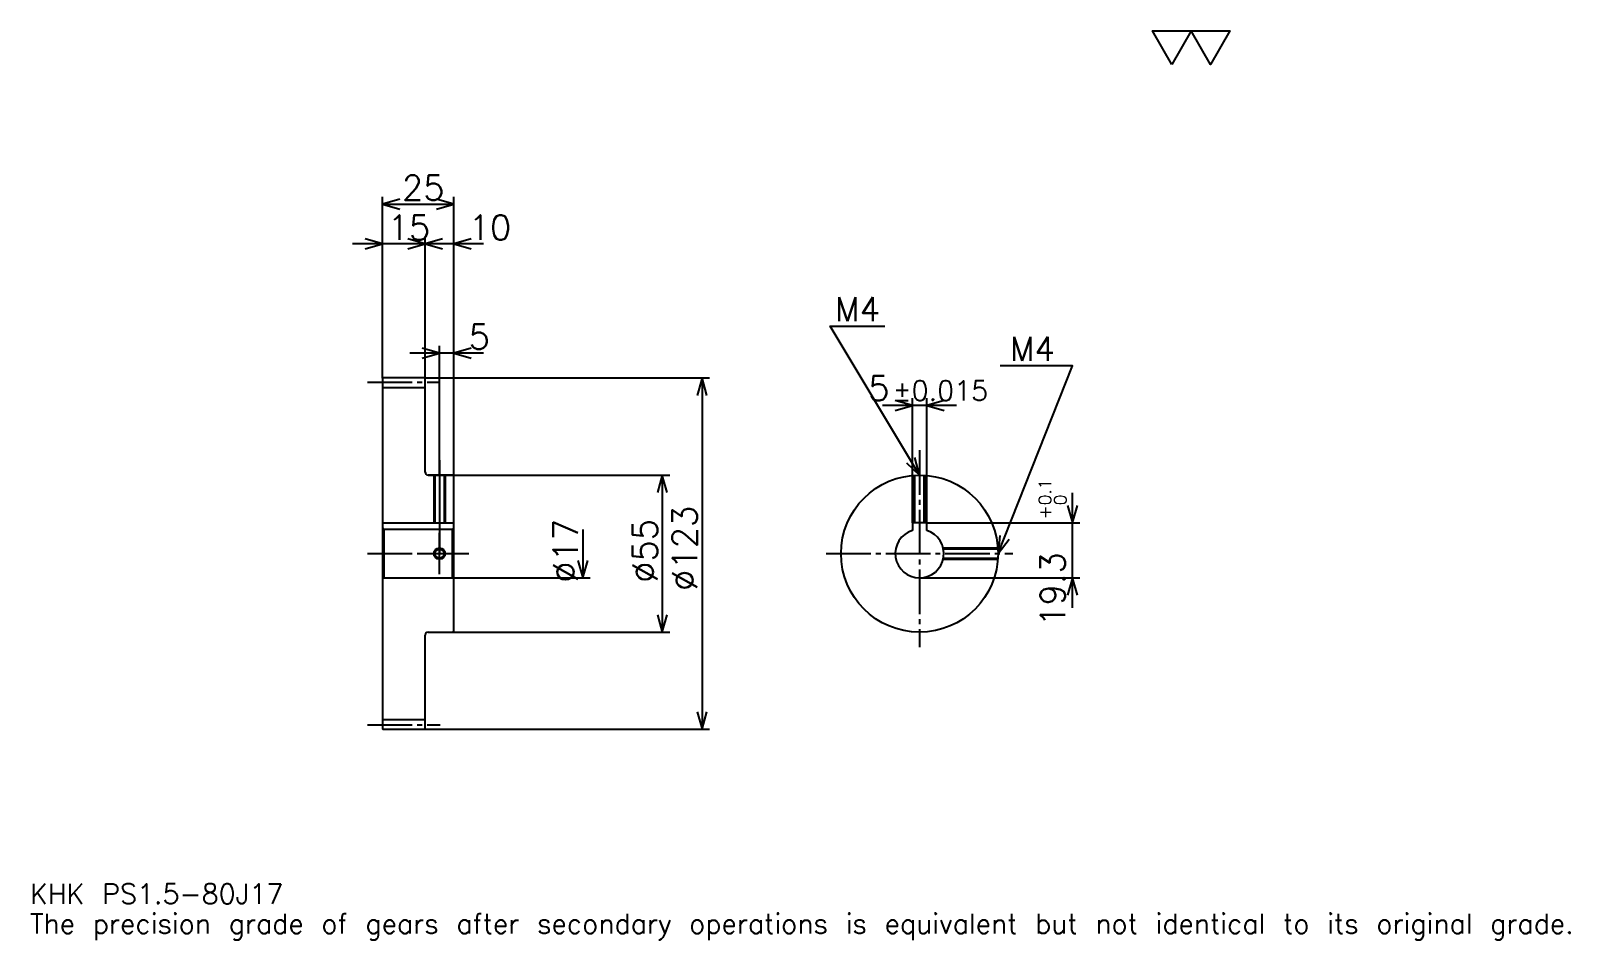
# Model space of a CAD drawing. Extents: x 18 to 557, y 6 to 325.
import ezdxf

# ---------------------------------------------------------------- set-up
doc = ezdxf.new("R2010")
doc.units = 0
doc.linetypes.add('DASHDOT', pattern=[20.869564, 15.652174, -1.73913, 1.73913, -1.73913])
doc.layers.get('0').update_dxf_attribs({"linetype": 'CONTINUOUS'})
doc.layers.add('DASHDOT', color=6, linetype='DASHDOT')
doc.styles.add('KANJI', font='TXT', dxfattribs={"bigfont": 'BIGFONT'})

msp = doc.modelspace()

# ---------------------------------------------------------------- linework, layer by layer
at = {"color": 5}
for p, q in [((140.869568, 203.239136), (140.869568, 266.717407)), ((165.869568, 203.239136), (165.869568, 266.717407)), ((140.869568, 264.108704), (165.869568, 264.108704)), ((166.304352, 250.195648), (130.434784, 250.195648)), ((176.304352, 250.195648), (145.434784, 250.195648)), ((155.869568, 203.239136), (155.869568, 252.804352)), ((176.304352, 211.934784), (150.434784, 211.934784)), ((160.869568, 203.239136), (160.869568, 214.543488)), ((140.869568, 203.13913), (140.869568, 203.239136)), ((155.769562, 203.239136), (165.869568, 203.239136)), ((155.869568, 203.13913), (155.869568, 203.239136)), ((160.869568, 169.239136), (160.869568, 203.239136)), ((160.869568, 169.239136), (160.869568, 203.239136)), ((165.869568, 203.239136), (255.434784, 203.239136)), ((165.869568, 168.739136), (165.869568, 203.239136)), ((252.82608, 203.239136), (252.82608, 80.239136)), ((326.521729, 152.539139), (326.521729, 196.195663)), ((331.521729, 152.539139), (331.521729, 196.195663)), ((341.956543, 193.58696), (316.086975, 193.58696)), ((156.869568, 169.239136), (165.869568, 169.239136)), ((165.869568, 169.239136), (241.521744, 169.239136)), ((238.913055, 169.239136), (238.913055, 114.239136)), ((382.608704, 122.804352), (382.608704, 162.973923)), ((331.521729, 152.539139), (385.217407, 152.539139)), ((211.08696, 150.239136), (211.08696, 133.239136)), ((165.869568, 133.239136), (213.695648, 133.239136)), ((329.021729, 133.239136), (385.217407, 133.239136)), ((156.869568, 114.239136), (165.869568, 114.239136)), ((165.869568, 114.239136), (241.521744, 114.239136)), ((155.769562, 80.239136), (165.869568, 80.239136)), ((165.869568, 80.239136), (255.434784, 80.239136))]:
    msp.add_line(p, q, dxfattribs=at)
at = {"color": 4}
for p, q in [((140.869568, 199.864136), (155.869568, 199.864136)), ((140.869568, 152.539139), (165.869568, 152.539139)), ((141.369568, 150.239136), (141.369568, 133.239136)), ((165.369568, 150.239136), (165.869568, 150.739136)), ((165.369568, 133.239136), (165.869568, 132.739136)), ((140.869568, 83.614136), (155.869568, 83.614136))]:
    msp.add_line(p, q, dxfattribs=at)
at = {"color": 7}
msp.add_lwpolyline([(417.391296, 313.043488), (410.608673, 324.800018), (437.739136, 324.800018), (430.956512, 313.043488), (424.17392, 324.800018), (417.391296, 313.043488)], dxfattribs=at)
at = {"color": 5}
for points in [[(146.956528, 265.847839), (140.869568, 264.108704), (146.956528, 262.369568)], [(159.782608, 262.369568), (165.869568, 264.108704), (159.782608, 265.847839)], [(134.782608, 248.456528), (140.869568, 250.195648), (134.782608, 251.934784)], [(149.782608, 248.456528), (155.869568, 250.195648), (149.782608, 251.934784)], [(161.956528, 251.934784), (155.869568, 250.195648), (161.956528, 248.456528)], [(171.956528, 251.934784), (165.869568, 250.195648), (171.956528, 248.456528)], [(329.021729, 169.239136), (297.717407, 221.413055), (316.847839, 221.413055)], [(154.782608, 210.195648), (160.869568, 211.934784), (154.782608, 213.67392)], [(171.956528, 213.67392), (165.869568, 211.934784), (171.956528, 210.195648)], [(356.521729, 141.739136), (382.608704, 207.5), (357.217407, 207.5)], [(254.565216, 197.152176), (252.82608, 203.239136), (251.08696, 197.152176)], [(320.434784, 191.847839), (326.521729, 193.58696), (320.434784, 195.326096)], [(337.608704, 195.326096), (331.521729, 193.58696), (337.608704, 191.847839)], [(324.398743, 173.563889), (329.021729, 169.239136), (327.381317, 175.353424)], [(240.652176, 163.152176), (238.913055, 169.239136), (237.17392, 163.152176)], [(380.869568, 158.626099), (382.608704, 152.539139), (384.347839, 158.626099)], [(357.149658, 148.038452), (356.521729, 141.739136), (360.382812, 146.755875)], [(209.347839, 139.326096), (211.08696, 133.239136), (212.82608, 139.326096)], [(384.347839, 127.152176), (382.608704, 133.239136), (380.869568, 127.152176)], [(237.17392, 120.326096), (238.913055, 114.239136), (240.652176, 120.326096)], [(251.08696, 86.326096), (252.82608, 80.239136), (254.565216, 86.326096)]]:
    msp.add_lwpolyline(points, dxfattribs=at)
at = {"color": 4}
for points in [[(155.869568, 170.239136), (155.869568, 203.13913), (155.769562, 203.239136), (140.969574, 203.239136), (140.869568, 203.13913), (140.869568, 132.739136)], [(156.869568, 114.239136), (165.369568, 114.239136), (165.869568, 114.739136), (165.869568, 168.739136), (165.369568, 169.239136), (156.869568, 169.239136)], [(158.869568, 169.239136), (158.869568, 152.539139)], [(159.249573, 169.239136), (159.249573, 152.539139)], [(162.489563, 169.239136), (162.489563, 152.539139)], [(162.869568, 169.239136), (162.869568, 152.539139)], [(327.021729, 152.539139), (327.021729, 169.166306)], [(327.401733, 152.539139), (327.401733, 169.191376)], [(330.641724, 152.539139), (330.641724, 169.191376)], [(331.021729, 152.539139), (331.021729, 169.166306)], [(331.521729, 149.863174), (331.521729, 152.539139), (326.521729, 152.539139), (326.521729, 149.863174)], [(140.869568, 132.739136), (141.369568, 133.239136), (165.369568, 133.239136), (165.369568, 150.239136), (141.369568, 150.239136), (140.869568, 150.739136)], [(337.283081, 143.739136), (356.448914, 143.739136)], [(337.365936, 143.359131), (356.473999, 143.359131)], [(337.283081, 139.739136), (356.448914, 139.739136)], [(337.365936, 140.119141), (356.473999, 140.119141)], [(140.869568, 132.739136), (140.869568, 80.339134), (140.969574, 80.239136), (155.769562, 80.239136), (155.869568, 80.339134), (155.869568, 113.239136)]]:
    msp.add_lwpolyline(points, dxfattribs=at)
for centre, radius in [((329.021729, 141.739136), 27.5), ((160.869568, 141.739136), 1.62)]:
    msp.add_circle(centre, radius, dxfattribs=at)
at = {"color": 7}
msp.add_circle((160.869568, 141.739136), 2, dxfattribs=at)
at = {"color": 4}
for centre, radius, start, end in [((156.869568, 170.239136), 1, 180, 270), ((329.021729, 141.739136), 8.5, 107.10463483, 72.89536517), ((156.869568, 113.239136), 1, 90, 180)]:
    msp.add_arc(centre, radius, start, end, dxfattribs=at)
at = {"layer": 'DASHDOT', "color": 7}
for p, q in [((135.652176, 201.739136), (161.08696, 201.739136)), ((329.021729, 177.934784), (329.021729, 109.021744)), ((160.869568, 169.239136), (160.869568, 141.739136)), ((135.652176, 141.739136), (171.08696, 141.739136)), ((296.304352, 141.739136), (361.739136, 141.739136)), ((135.652176, 81.739136), (161.08696, 81.739136))]:
    msp.add_line(p, q, dxfattribs=at)
for points in [[(160.869568, 174.456528), (160.869568, 147.321747)], [(160.869568, 134.521744), (160.869568, 148.956528)], [(153.652176, 141.739136), (168.08696, 141.739136)]]:
    msp.add_lwpolyline(points, dxfattribs=at)

# ---------------------------------------------------------------- texts
at = {"color": 7, "style": 'KANJI'}
for s, height, p in [('25', 8.695652, (147.717392, 265.5)), ('15', 8.695652, (142.717392, 251.58696)), ('10', 8.695652, (171.08696, 251.58696)), ('M4', 8.347826, (299.456543, 223.152176)), ('5', 8.695652, (171.08696, 213.32608)), ('M4', 8.347826, (360.695679, 209.239136)), ('5', 8.695652, (311.072205, 195.326096)), ('%%p0.015', 6.956522, (319.67981, 195.326096)), ('KHK PS1.5-80J17', 6.956522, (17.391304, 19.130434)), ('The precision grade of gears after secondary operations is equivalent but not identical to its original grade.', 6.956522, (17.391304, 8.695652))]:
    msp.add_text(s, height=height, dxfattribs=at).set_placement(p)
for s, height, p in [('0.1', 4.347826, (375.130432, 158.672501)), ('0', 4.347826, (380.521729, 158.672501)), ('%%c123', 8.695652, (251.08696, 128.695648)), ('+', 4.347826, (375.130432, 153.802948)), ('%%c17', 8.695652, (209.347839, 131.521744)), ('%%c55', 8.695652, (237.17392, 131.521744)), ('19.3', 8.695652, (380, 116.164719))]:
    msp.add_text(s, height=height, rotation=90, dxfattribs=at).set_placement(p)

doc.saveas('drawing.dxf')
